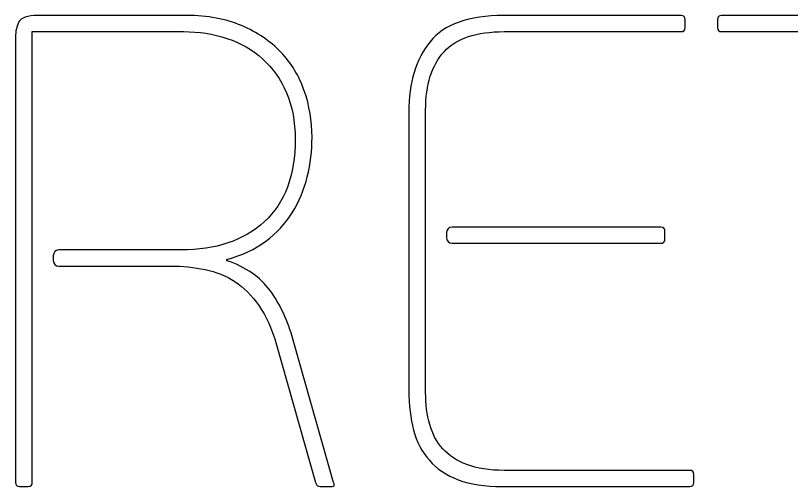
# Model space of a CAD drawing. Header units: centimetres. Extents: x -21.3 to 21.2, y -15.2 to 14.8.
# Drawn here: x -15.494 to -14.245, y -3.133 to -2.374 of the extents above; entities that cross this region are included whole.
import ezdxf

# ---------------------------------------------------------------- set-up
doc = ezdxf.new("R2010")
doc.units = ezdxf.units.CM
doc.header["$MEASUREMENT"] = 0
doc.layers.add('layer 1', color=7, linetype='Continuous')

msp = doc.modelspace()

# ---------------------------------------------------------------- linework, layer by layer
at = {"layer": 'layer 1', "color": 29}
for points, knots in [([(-15.46712, -3.12645), (-15.46712, -3.13079), (-15.46929, -3.13295), (-15.47362, -3.13295), (-15.47362, -3.13295), (-15.47362, -3.13295), (-15.4877, -3.13295), (-15.4877, -3.13295), (-15.4877, -3.13295), (-15.49203, -3.13295), (-15.49419, -3.13079), (-15.49419, -3.12645), (-15.49419, -3.12645), (-15.49419, -3.12645), (-15.49419, -2.40857), (-15.49419, -2.40857), (-15.49419, -2.40857), (-15.49419, -2.39918), (-15.49239, -2.39106), (-15.48878, -2.38421), (-15.48878, -2.38421), (-15.48517, -2.37735), (-15.47506, -2.37392), (-15.45846, -2.37392), (-15.45846, -2.37392), (-15.45846, -2.37392), (-15.21862, -2.37392), (-15.21862, -2.37392), (-15.21862, -2.37392), (-15.18488, -2.37392), (-15.15528, -2.37933), (-15.13019, -2.39016), (-15.13019, -2.39016), (-15.10493, -2.40099), (-15.08382, -2.41524), (-15.06685, -2.43293), (-15.06685, -2.43293), (-15.05007, -2.45062), (-15.03744, -2.47137), (-15.02914, -2.49519), (-15.02914, -2.49519), (-15.02084, -2.51901), (-15.01668, -2.54392), (-15.01668, -2.5699), (-15.01668, -2.5699), (-15.01668, -2.59156), (-15.01921, -2.61285), (-15.02426, -2.63379), (-15.02426, -2.63379), (-15.02932, -2.65472), (-15.03744, -2.67403), (-15.04863, -2.69172), (-15.04863, -2.69172), (-15.05963, -2.7094), (-15.07389, -2.72474), (-15.09121, -2.73773), (-15.09121, -2.73773), (-15.10854, -2.75073), (-15.12948, -2.76047), (-15.15384, -2.76697), (-15.15384, -2.76697), (-15.15384, -2.76697), (-15.15384, -2.76913), (-15.15384, -2.76913), (-15.15384, -2.76913), (-15.12334, -2.77924), (-15.10006, -2.7953), (-15.084, -2.81732), (-15.084, -2.81732), (-15.06812, -2.83934), (-15.05566, -2.86586), (-15.047, -2.8969), (-15.047, -2.8969), (-15.047, -2.8969), (-14.98204, -3.12645), (-14.98204, -3.12645), (-14.98204, -3.12645), (-14.98059, -3.13006), (-14.98059, -3.13205), (-14.98204, -3.13241), (-14.98204, -3.13241), (-14.98348, -3.13277), (-14.98492, -3.13295), (-14.98637, -3.13295), (-14.98637, -3.13295), (-14.98637, -3.13295), (-15.00153, -3.13295), (-15.00153, -3.13295), (-15.00153, -3.13295), (-15.00297, -3.13295), (-15.00459, -3.13277), (-15.0064, -3.13241), (-15.0064, -3.13241), (-15.0082, -3.13205), (-15.00983, -3.13006), (-15.01127, -3.12645), (-15.01127, -3.12645), (-15.01127, -3.12645), (-15.07389, -2.90448), (-15.07389, -2.90448), (-15.07389, -2.90448), (-15.08111, -2.87922), (-15.09049, -2.85828), (-15.10204, -2.84168), (-15.10204, -2.84168), (-15.1136, -2.82508), (-15.12641, -2.81208), (-15.14084, -2.8027), (-15.14084, -2.8027), (-15.15528, -2.79332), (-15.17134, -2.78682), (-15.18903, -2.78321), (-15.18903, -2.78321), (-15.20653, -2.7796), (-15.22512, -2.7778), (-15.24461, -2.7778), (-15.24461, -2.7778), (-15.24461, -2.7778), (-15.42448, -2.7778), (-15.42448, -2.7778), (-15.42448, -2.7778), (-15.42943, -2.7778), (-15.43346, -2.77376), (-15.43346, -2.76882), (-15.43346, -2.76882), (-15.43346, -2.76882), (-15.43346, -2.76079), (-15.43346, -2.76079), (-15.43346, -2.76079), (-15.43346, -2.75584), (-15.42943, -2.75181), (-15.42448, -2.75181), (-15.42448, -2.75181), (-15.42448, -2.75181), (-15.22783, -2.75181), (-15.22783, -2.75181), (-15.22783, -2.75181), (-15.17152, -2.75181), (-15.12676, -2.73665), (-15.09356, -2.70633), (-15.09356, -2.70633), (-15.06035, -2.67601), (-15.04376, -2.63162), (-15.04376, -2.57315), (-15.04376, -2.57315), (-15.04376, -2.545), (-15.04845, -2.5201), (-15.05783, -2.49844), (-15.05783, -2.49844), (-15.06721, -2.47678), (-15.08003, -2.45856), (-15.09627, -2.44376), (-15.09627, -2.44376), (-15.11251, -2.42896), (-15.13164, -2.41795), (-15.15366, -2.41073), (-15.15366, -2.41073), (-15.17567, -2.40352), (-15.19895, -2.39991), (-15.2235, -2.39991), (-15.2235, -2.39991), (-15.2235, -2.39991), (-15.46712, -2.39991), (-15.46712, -2.39991), (-15.46712, -2.39991), (-15.46712, -2.39991), (-15.46712, -2.70138), (-15.46712, -2.70138), (-15.46712, -2.70138), (-15.46712, -2.70138), (-15.46712, -2.75181), (-15.46712, -2.75181), (-15.46712, -2.75181), (-15.46712, -2.75181), (-15.46712, -2.7778), (-15.46712, -2.7778), (-15.46712, -2.7778), (-15.46712, -2.7778), (-15.46712, -2.85057), (-15.46712, -2.85057), (-15.46712, -2.85057), (-15.46712, -2.85057), (-15.46712, -3.12645), (-15.46712, -3.12645)], [0, 0, 0, 0, 0.0212766, 0.0212766, 0.0212766, 0.0212766, 0.0425532, 0.0425532, 0.0425532, 0.0425532, 0.0638298, 0.0638298, 0.0638298, 0.0638298, 0.0851064, 0.0851064, 0.0851064, 0.0851064, 0.106383, 0.106383, 0.106383, 0.106383, 0.1276596, 0.1276596, 0.1276596, 0.1276596, 0.1489362, 0.1489362, 0.1489362, 0.1489362, 0.1702128, 0.1702128, 0.1702128, 0.1702128, 0.1914894, 0.1914894, 0.1914894, 0.1914894, 0.212766, 0.212766, 0.212766, 0.212766, 0.2340426, 0.2340426, 0.2340426, 0.2340426, 0.2553191, 0.2553191, 0.2553191, 0.2553191, 0.2765957, 0.2765957, 0.2765957, 0.2765957, 0.2978723, 0.2978723, 0.2978723, 0.2978723, 0.3191489, 0.3191489, 0.3191489, 0.3191489, 0.3404255, 0.3404255, 0.3404255, 0.3404255, 0.3617021, 0.3617021, 0.3617021, 0.3617021, 0.3829787, 0.3829787, 0.3829787, 0.3829787, 0.4042553, 0.4042553, 0.4042553, 0.4042553, 0.4255319, 0.4255319, 0.4255319, 0.4255319, 0.4468085, 0.4468085, 0.4468085, 0.4468085, 0.4680851, 0.4680851, 0.4680851, 0.4680851, 0.4893617, 0.4893617, 0.4893617, 0.4893617, 0.5106383, 0.5106383, 0.5106383, 0.5106383, 0.5319149, 0.5319149, 0.5319149, 0.5319149, 0.5531915, 0.5531915, 0.5531915, 0.5531915, 0.5744681, 0.5744681, 0.5744681, 0.5744681, 0.5957447, 0.5957447, 0.5957447, 0.5957447, 0.6170213, 0.6170213, 0.6170213, 0.6170213, 0.6382979, 0.6382979, 0.6382979, 0.6382979, 0.6595745, 0.6595745, 0.6595745, 0.6595745, 0.6808511, 0.6808511, 0.6808511, 0.6808511, 0.7021277, 0.7021277, 0.7021277, 0.7021277, 0.7234043, 0.7234043, 0.7234043, 0.7234043, 0.7446809, 0.7446809, 0.7446809, 0.7446809, 0.7659574, 0.7659574, 0.7659574, 0.7659574, 0.787234, 0.787234, 0.787234, 0.787234, 0.8085106, 0.8085106, 0.8085106, 0.8085106, 0.8297872, 0.8297872, 0.8297872, 0.8297872, 0.8510638, 0.8510638, 0.8510638, 0.8510638, 0.8723404, 0.8723404, 0.8723404, 0.8723404, 0.893617, 0.893617, 0.893617, 0.893617, 0.9148936, 0.9148936, 0.9148936, 0.9148936, 0.9361702, 0.9361702, 0.9361702, 0.9361702, 0.9574468, 0.9574468, 0.9574468, 0.9574468, 1, 1, 1, 1]), ([(-14.83369, -2.74098), (-14.83369, -2.74098), (-14.83369, -2.81558), (-14.83369, -2.81558), (-14.83369, -2.81558), (-14.83369, -2.81558), (-14.83369, -2.98136), (-14.83369, -2.98136), (-14.83369, -2.98136), (-14.83369, -3.00013), (-14.83153, -3.01727), (-14.82719, -3.03279), (-14.82719, -3.03279), (-14.82286, -3.04831), (-14.81582, -3.06148), (-14.80608, -3.07231), (-14.80608, -3.07231), (-14.79634, -3.08314), (-14.78334, -3.09162), (-14.7671, -3.09776), (-14.7671, -3.09776), (-14.75086, -3.10389), (-14.73083, -3.10696), (-14.70701, -3.10696), (-14.70701, -3.10696), (-14.70701, -3.10696), (-14.40816, -3.10696), (-14.40816, -3.10696), (-14.40816, -3.10696), (-14.40383, -3.10696), (-14.40166, -3.10913), (-14.40166, -3.11346), (-14.40166, -3.11346), (-14.40166, -3.11346), (-14.40166, -3.12645), (-14.40166, -3.12645), (-14.40166, -3.12645), (-14.40166, -3.13079), (-14.40383, -3.13295), (-14.40816, -3.13295), (-14.40816, -3.13295), (-14.40816, -3.13295), (-14.71026, -3.13295), (-14.71026, -3.13295), (-14.71026, -3.13295), (-14.73841, -3.13295), (-14.76205, -3.12934), (-14.78118, -3.12212), (-14.78118, -3.12212), (-14.80031, -3.1149), (-14.81582, -3.10444), (-14.82774, -3.09072), (-14.82774, -3.09072), (-14.83965, -3.07701), (-14.84813, -3.06076), (-14.85318, -3.042), (-14.85318, -3.042), (-14.85823, -3.02323), (-14.86076, -3.00193), (-14.86076, -2.97811), (-14.86076, -2.97811), (-14.86076, -2.97811), (-14.86076, -2.52984), (-14.86076, -2.52984), (-14.86076, -2.52984), (-14.86076, -2.4822), (-14.84939, -2.4443), (-14.82666, -2.41615), (-14.82666, -2.41615), (-14.80392, -2.38799), (-14.76439, -2.37392), (-14.70809, -2.37392), (-14.70809, -2.37392), (-14.70809, -2.37392), (-14.42223, -2.37392), (-14.42223, -2.37392), (-14.42223, -2.37392), (-14.4179, -2.37392), (-14.41574, -2.37609), (-14.41574, -2.38042), (-14.41574, -2.38042), (-14.41574, -2.38042), (-14.41574, -2.39341), (-14.41574, -2.39341), (-14.41574, -2.39341), (-14.41574, -2.39774), (-14.4179, -2.39991), (-14.42223, -2.39991), (-14.42223, -2.39991), (-14.42223, -2.39991), (-14.70701, -2.39991), (-14.70701, -2.39991), (-14.70701, -2.39991), (-14.75176, -2.39991), (-14.78406, -2.41073), (-14.80392, -2.43221), (-14.80392, -2.43221), (-14.82377, -2.45387), (-14.83369, -2.48508), (-14.83369, -2.52623), (-14.83369, -2.52623), (-14.83369, -2.52623), (-14.83369, -2.66639), (-14.83369, -2.66639), (-14.83369, -2.66639), (-14.83369, -2.66639), (-14.83369, -2.71499), (-14.83369, -2.71499), (-14.83369, -2.71499), (-14.83369, -2.71499), (-14.83369, -2.74098), (-14.83369, -2.74098)], [0, 0, 0, 0, 0.0344828, 0.0344828, 0.0344828, 0.0344828, 0.0689655, 0.0689655, 0.0689655, 0.0689655, 0.1034483, 0.1034483, 0.1034483, 0.1034483, 0.137931, 0.137931, 0.137931, 0.137931, 0.1724138, 0.1724138, 0.1724138, 0.1724138, 0.2068966, 0.2068966, 0.2068966, 0.2068966, 0.2413793, 0.2413793, 0.2413793, 0.2413793, 0.2758621, 0.2758621, 0.2758621, 0.2758621, 0.3103448, 0.3103448, 0.3103448, 0.3103448, 0.3448276, 0.3448276, 0.3448276, 0.3448276, 0.3793103, 0.3793103, 0.3793103, 0.3793103, 0.4137931, 0.4137931, 0.4137931, 0.4137931, 0.4482759, 0.4482759, 0.4482759, 0.4482759, 0.4827586, 0.4827586, 0.4827586, 0.4827586, 0.5172414, 0.5172414, 0.5172414, 0.5172414, 0.5517241, 0.5517241, 0.5517241, 0.5517241, 0.5862069, 0.5862069, 0.5862069, 0.5862069, 0.6206897, 0.6206897, 0.6206897, 0.6206897, 0.6551724, 0.6551724, 0.6551724, 0.6551724, 0.6896552, 0.6896552, 0.6896552, 0.6896552, 0.7241379, 0.7241379, 0.7241379, 0.7241379, 0.7586207, 0.7586207, 0.7586207, 0.7586207, 0.7931034, 0.7931034, 0.7931034, 0.7931034, 0.8275862, 0.8275862, 0.8275862, 0.8275862, 0.862069, 0.862069, 0.862069, 0.862069, 0.8965517, 0.8965517, 0.8965517, 0.8965517, 0.9310345, 0.9310345, 0.9310345, 0.9310345, 1, 1, 1, 1]), ([(-13.84619, -2.37392), (-13.84186, -2.37392), (-13.8397, -2.37609), (-13.8397, -2.38042), (-13.8397, -2.38042), (-13.8397, -2.38042), (-13.8397, -2.39341), (-13.8397, -2.39341), (-13.8397, -2.39341), (-13.8397, -2.39774), (-13.84186, -2.39991), (-13.84619, -2.39991), (-13.84619, -2.39991), (-13.84619, -2.39991), (-14.09307, -2.39991), (-14.09307, -2.39991), (-14.09307, -2.39991), (-14.09307, -2.39991), (-14.09307, -3.12645), (-14.09307, -3.12645), (-14.09307, -3.12645), (-14.09307, -3.13079), (-14.09523, -3.13295), (-14.09957, -3.13295), (-14.09957, -3.13295), (-14.09957, -3.13295), (-14.11364, -3.13295), (-14.11364, -3.13295), (-14.11364, -3.13295), (-14.11797, -3.13295), (-14.12014, -3.13079), (-14.12014, -3.12645), (-14.12014, -3.12645), (-14.12014, -3.12645), (-14.12014, -2.39991), (-14.12014, -2.39991), (-14.12014, -2.39991), (-14.12014, -2.39991), (-14.35727, -2.39991), (-14.35727, -2.39991), (-14.35727, -2.39991), (-14.3616, -2.39991), (-14.36377, -2.39774), (-14.36377, -2.39341), (-14.36377, -2.39341), (-14.36377, -2.39341), (-14.36377, -2.38042), (-14.36377, -2.38042), (-14.36377, -2.38042), (-14.36377, -2.37609), (-14.3616, -2.37392), (-14.35727, -2.37392), (-14.35727, -2.37392), (-14.35727, -2.37392), (-13.84619, -2.37392), (-13.84619, -2.37392)], [0, 0, 0, 0, 0.0666667, 0.0666667, 0.0666667, 0.0666667, 0.1333333, 0.1333333, 0.1333333, 0.1333333, 0.2, 0.2, 0.2, 0.2, 0.2666667, 0.2666667, 0.2666667, 0.2666667, 0.3333333, 0.3333333, 0.3333333, 0.3333333, 0.4, 0.4, 0.4, 0.4, 0.4666667, 0.4666667, 0.4666667, 0.4666667, 0.5333333, 0.5333333, 0.5333333, 0.5333333, 0.6, 0.6, 0.6, 0.6, 0.6666667, 0.6666667, 0.6666667, 0.6666667, 0.7333333, 0.7333333, 0.7333333, 0.7333333, 0.8, 0.8, 0.8, 0.8, 0.8666667, 0.8666667, 0.8666667, 0.8666667, 1, 1, 1, 1]), ([(-14.79105, -2.71499), (-14.79105, -2.71499), (-14.45472, -2.71499), (-14.45472, -2.71499), (-14.45472, -2.71499), (-14.45039, -2.71499), (-14.44822, -2.71734), (-14.44822, -2.72185), (-14.44822, -2.72185), (-14.44822, -2.72185), (-14.44822, -2.73413), (-14.44822, -2.73413), (-14.44822, -2.73413), (-14.44822, -2.73864), (-14.45039, -2.74098), (-14.45472, -2.74098), (-14.45472, -2.74098), (-14.45472, -2.74098), (-14.79105, -2.74098), (-14.79105, -2.74098), (-14.79105, -2.74098), (-14.796, -2.74098), (-14.80003, -2.73695), (-14.80003, -2.73201), (-14.80003, -2.73201), (-14.80003, -2.73201), (-14.80003, -2.72397), (-14.80003, -2.72397), (-14.80003, -2.72397), (-14.80003, -2.71903), (-14.796, -2.71499), (-14.79105, -2.71499)], [0, 0, 0, 0, 0.1111111, 0.1111111, 0.1111111, 0.1111111, 0.2222222, 0.2222222, 0.2222222, 0.2222222, 0.3333333, 0.3333333, 0.3333333, 0.3333333, 0.4444444, 0.4444444, 0.4444444, 0.4444444, 0.5555556, 0.5555556, 0.5555556, 0.5555556, 0.6666667, 0.6666667, 0.6666667, 0.6666667, 0.7777778, 0.7777778, 0.7777778, 0.7777778, 1, 1, 1, 1])]:
    msp.add_open_spline(points, degree=3, knots=knots, dxfattribs=at)

doc.saveas('drawing.dxf')
